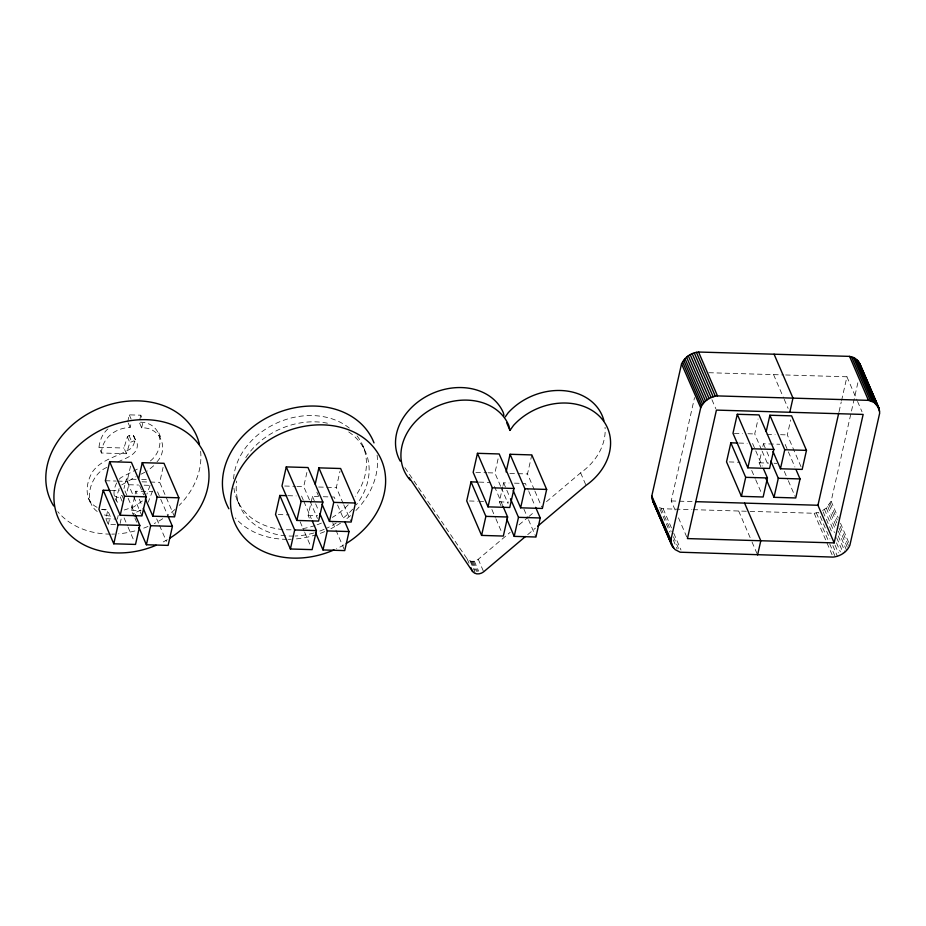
<?xml version="1.0" encoding="UTF-8"?>
<svg xmlns="http://www.w3.org/2000/svg" width="926" height="926" viewBox="0 0 926 926"><rect width="100%" height="100%" fill="white"/><g stroke="black" fill="none" stroke-linecap="round" stroke-linejoin="round"><path stroke-width="0.69" stroke-dasharray="4.63 3.47" d="M117.857 461.935C126.005 457.976 139.594 454.377 137.036 442.501L133.957 440.857L129.837 442.535L126.445 453.728L101.432 452.999L98.978 447.304C99.765 439.989 102.89 432.697 108.851 428.148M101.432 452.999C101.987 438.056 115.866 427.569 130.172 427.546L131.434 421.955M115.507 524.66L108.307 524.452L105.853 518.757L107.717 510.515L101.929 509.242M127.719 421.851L129.293 414.86L140.81 415.195L142.766 419.756M126.445 453.728L123.991 448.034L127.383 436.84L129.05 435.544L133.425 435.614L137.036 442.501M108.307 524.452L110.171 516.21L107.717 510.515M117.371 519.092L118.192 515.446M136.122 479.332L126.399 479.043L123.98 488.511M157.003 461.831C169.458 448.531 160.163 426.874 141.678 427.881L139.224 422.187L140.81 415.195M141.956 515.886L127.105 481.381L130.786 465.06M120.091 523.572L121.468 517.495M126.399 479.043L128.853 484.738L126.422 494.206M141.678 427.881L143.252 420.89M134.386 516.882L131.527 510.249L134.907 495.294M135.208 493.928L135.821 491.208L152.13 491.694M174.563 516.847L159.712 482.33L163.08 467.375M309.434 499.855L303.716 486.578L307.085 471.623M309.284 518.109L308.138 515.446L312.432 496.417L317.873 496.579M343.176 503.466L336.323 487.539L340.004 471.218M500.619 486.266L494.901 472.989L498.582 456.68M501.047 505.839L499.334 501.857L502.702 486.902M503.015 485.548L503.628 482.828L509.057 482.99M534.371 489.877L527.507 473.95L531.802 454.921M675.135 510.029L671.223 500.943L694.535 397.601M761.577 449.874L754.725 433.947L758.093 418.992M760.859 466.797L759.146 462.815L761.6 451.934M762.827 446.506L763.441 443.785L779.738 444.26M801.036 466.75L787.32 434.907L790.7 419.953M839.06 411.7L841.259 401.919M841.584 400.53L846.931 376.789L785.074 374.961M822.566 510.527L826.27 508.038L831.12 501.267L858.078 381.813M150.047 485.409L146.84 494.195M152.501 491.104L148.218 502.147M116.676 482.932C113.412 489.136 112.335 497.459 118.042 502.644L120.172 503.084M119.118 488.615L116.491 497.03L116.734 501.487M150.359 460.998C166.344 448.115 162.247 421.793 139.224 422.187M153.681 465.755L147.292 471.068M119.257 479.217L120.936 477.596L138.541 468.51M121.711 484.9L135.948 476.716M114.28 495.792L117.718 497.389L120.253 496.926L121.943 495.364L123.91 499.913M404.894 467.676L467.167 558.945C470.061 562.464 474.992 561.827 478.267 559.269L510.18 532.323M518.988 524.892L527.797 517.46M528.896 516.523L534.395 511.881M546.502 501.66L580.625 472.85A57.018 45.652 -23.3 0 0 605.048 427.303M527.693 534.649L535.402 528.144M142.384 500.966L133.83 506.869L124.316 509.983M140.775 510.052L132.777 513.965M106.803 467.445C90.69 474.043 81.627 502.054 98.573 512.414M140.995 474.205L144.78 472.318M750.072 511.349L814.185 513.27L818.538 512.391L829.974 538.955M708.841 372.715L783.639 374.926M734.341 433.345L742.49 433.588M747.93 433.75L754.725 433.947M766.948 434.306L775.097 434.549M780.537 434.699L787.32 434.907M738.983 443.056L747.143 443.299M729.26 461.935L740.129 462.259M759.146 462.815L768.661 463.093M774.09 463.255L776.81 463.336M98.978 447.304L123.991 448.034M475.883 472.434L486.752 472.746M488.106 472.792L494.901 472.989M509.844 473.429L516.639 473.626M518.004 473.672L527.507 473.95M479.17 482.11L490.039 482.423M514.497 483.152L525.366 483.465L528.225 490.109M141.69 479.494L148.635 479.703M105.367 480.733L116.236 481.057M117.59 481.092L127.105 481.381M142.048 481.821L148.843 482.018M150.197 482.052L159.712 482.33M284.699 486.023L295.568 486.335M296.922 486.381L303.716 486.578M318.66 487.018L325.454 487.215M326.809 487.261L336.323 487.539M128.853 484.738L138.576 485.027M144.132 485.189L151.077 485.398M671.223 500.943L692.81 501.579M111.363 490.491L119.523 490.734M287.986 495.699L296.135 495.931M323.301 496.73L334.17 497.054L335.316 499.704M469.447 500.978L477.596 501.221M478.95 501.255L484.391 501.417M499.334 501.857L508.837 502.147M659.358 507.622L663.201 508.768L691.676 509.613M693.099 509.659L748.648 511.314M101.64 509.369L108.435 509.566M131.527 510.249L141.041 510.527M278.251 514.567L289.12 514.891M308.138 515.446L317.653 515.724M105.853 518.757L115.924 519.058M104.383 514.925L110.171 516.21M97.091 507.344C83.143 500.711 85.829 481.67 93.109 470.998C102.149 458.937 118.528 456.449 130.716 448.624C134.05 445.684 135.219 441.112 134.594 436.806M661.141 508.397L671.2 531.593M673.433 536.744L679.024 549.627M830.055 503.084L837.312 519.891M840.102 526.362L849.038 547.046M824.406 509.288L834.442 532.577M836.664 537.751L843.366 553.285M816.35 512.9L829.14 542.578M829.696 543.875L835.264 556.781M814.185 513.27L832.52 555.774M663.201 508.768L671.547 528.133M673.781 533.295L681.015 550.067M846.931 376.789L856.99 400.148M857.557 401.444L862.025 411.827M773.569 374.625L783.627 397.983M784.195 399.291L788.107 408.378M829.013 504.844L836.803 522.935M839.037 528.098L847.938 548.782M827.694 506.476L836.039 525.864M838.262 531.026L846.619 550.414M823.121 511.812L832.578 533.781M836.479 542.833L840.38 551.873M835.044 545.113L838.377 552.868M832.833 545.599L837.405 556.225M785.179 444.422L794.89 466.982M784.31 471.415L787.748 479.379M788.315 480.71L795.168 496.637M763.441 443.785L766.3 450.418M766.867 451.749L769.726 458.382M762.144 451.194L768.441 465.801M752.572 443.461L762.283 466.021M751.704 470.454L755.141 478.418M755.709 479.749L761.427 493.014M711.944 399.719L715.856 408.806M738.67 511.013L751.472 540.726M752.028 542.023L757.04 553.644M678.492 517.819L687.439 538.585M659.914 508.918L669.926 532.161M673.26 539.916L677.161 548.956M580.625 472.85L586.031 485.398M534.939 491.208L541.803 507.124M528.792 491.428L535.078 506.024M523.931 509.138L527.924 518.421M528.503 519.752L535.934 537.011M503.628 482.828L509.913 497.424M501.186 487.585L508.05 503.512M494.472 486.486L503.05 506.395M491.891 509.508L495.317 517.472M495.896 518.791L502.181 533.388M478.267 559.269L483.673 571.817M474.344 561.214L478.661 571.249M473.267 561.387L477.584 571.423M472.191 561.422L476.52 571.458M471.149 561.318L474.934 570.103M470.165 561.087L475.026 572.384M467.167 558.945L469.332 563.957M362.888 445.788L365.585 452.062M343.754 504.786L350.607 520.713M337.596 505.017L343.893 519.613M332.735 522.727L344.738 550.6M316.866 492.204L319.725 498.848M312.432 496.417L318.718 511.013M310.002 501.174L317.433 518.433M301.563 496.093L303.277 500.075M303.855 501.406L311.286 518.653M300.128 521.766L304.133 531.049M304.7 532.381L310.986 546.977M237.056 499.565L239.753 505.839M158.797 432.766L161.251 438.461M129.293 414.86L131.249 419.409M128.205 422.985L130.172 427.546M133.425 435.614L135.867 441.308M157.559 491.856L167.849 515.736M129.05 435.544L131.504 441.239M127.383 436.84L129.837 442.535M156.691 518.849L158.983 524.162M159.55 525.482L166.414 541.409M139.687 485.675L143.68 494.97M135.821 491.208L136.967 493.871M139.247 499.172L142.106 505.816M124.952 490.896L134.675 513.455M134.953 518.213L136.678 522.195M120.253 496.926L122.707 502.621M124.084 517.889L127.522 525.852M128.089 527.183L134.374 541.779M88.271 497.98L90.725 503.675M826.27 508.038L835.391 529.313M838.238 535.969L845.079 551.919M831.12 501.267L838.296 518.074M840.495 523.248L849.327 543.944M343.905 544.893A79.821 63.917 -23.3 0 1 336.555 548.759M357.042 435.88A68.42 54.784 -23.3 0 1 355.283 496.301M348.211 504.809A68.42 54.784 -23.3 0 1 332.422 517.403M321.415 523.086A68.42 54.784 -23.3 0 1 316.298 525.077M315.002 525.528A68.42 54.784 -23.3 0 1 300.406 529.001M291.03 529.788A68.42 54.784 -23.3 0 1 284.27 529.637M282.87 529.533A68.42 54.784 -23.3 0 1 233.641 485.594M233.584 478.904A68.42 54.784 -23.3 0 1 277.765 422.592A68.42 54.784 -23.3 0 1 349.357 428.113M377.09 455.094A79.821 63.917 -23.3 0 1 355.781 510.643M350.503 515.608A79.821 63.917 -23.3 0 1 345.062 519.972M340.525 523.144A79.821 63.917 -23.3 0 1 330.929 528.711M324.632 531.64A79.821 63.917 -23.3 0 1 318.104 534.14M316.773 534.58A79.821 63.917 -23.3 0 1 295.255 538.99M291.239 539.256A79.821 63.917 -23.3 0 1 288.38 539.326M286.944 539.326A79.821 63.917 -23.3 0 1 235.331 517.958M348.743 431.944A68.42 54.784 -23.3 0 1 356.325 504.832M352.702 509.161A68.42 54.784 -23.3 0 1 340.768 519.891M336.288 522.958A68.42 54.784 -23.3 0 1 326.623 528.248M324.123 529.359A68.42 54.784 -23.3 0 1 315.06 532.635M313.74 533.029A68.42 54.784 -23.3 0 1 295.058 536.015M293.727 536.061A68.42 54.784 -23.3 0 1 286.979 535.911M285.567 535.807A68.42 54.784 -23.3 0 1 236.709 481.092M245.795 457.629A68.42 54.784 -23.3 0 1 329.378 423.622M167.293 539.696A79.821 63.917 -23.3 0 1 162.42 542.335M200.629 451.298A79.821 63.917 -23.3 0 1 179.169 505.434M174.979 509.439A79.821 63.917 -23.3 0 1 168.439 514.775M162.756 518.699A79.821 63.917 -23.3 0 1 154.318 523.514M148.021 526.443A79.821 63.917 -23.3 0 1 141.481 528.931M134.86 530.945A79.821 63.917 -23.3 0 1 118.644 533.793M114.616 534.047A79.821 63.917 -23.3 0 1 111.768 534.128M110.333 534.128A79.821 63.917 -23.3 0 1 57.794 511.673"/><path stroke-width="1.39" d="M110.009 490.456L103.214 490.248L98.92 509.288L113.782 543.793L135.52 544.43L139.814 525.401L135.242 514.775M109.662 461.704L105.367 480.733L120.23 515.238L141.956 515.886L146.25 496.845L131.399 462.34L109.662 461.704L124.512 496.209L120.23 515.238M113.782 543.793L118.077 524.753L103.214 490.248M138.587 478.974L142.268 462.664L163.995 463.301L178.857 497.806L174.563 516.847L152.825 516.199L145.394 498.952M167.849 515.736L172.421 526.362L168.127 545.391L146.389 544.754L150.683 525.713L143.252 508.467M152.825 516.199L157.119 497.169L142.268 462.664M286.62 495.653L279.826 495.456L275.531 514.486L290.394 548.991L312.131 549.639L316.426 530.598L312.421 521.315M286.273 466.901L281.979 485.942L296.841 520.447L318.579 521.083L322.873 502.054L308.011 467.549L286.273 466.901L301.135 501.406L296.841 520.447M290.394 548.991L294.688 529.961L279.826 495.456M315.199 484.182L318.88 467.861L340.618 468.51L355.468 503.015L351.174 522.044L329.448 521.407L322.017 504.149M345.028 522.276L349.033 531.559L344.738 550.6L323 549.951L327.295 530.922L319.864 513.664M329.448 521.407L333.73 502.367L318.88 467.861M477.816 482.064L471.021 481.867L466.727 500.897L481.589 535.402L503.327 536.05L507.622 517.009L503.05 506.395M477.457 453.312L473.163 472.353L488.025 506.858L509.763 507.494L514.057 488.465L499.195 453.96L477.457 453.312L492.319 487.817L488.025 506.858M481.589 535.402L485.884 516.372L471.021 481.867M506.082 471.947L510.064 454.272L531.802 454.921L546.664 489.426L542.37 508.455L520.632 507.818L513.201 490.56M535.656 507.355L540.228 517.97L535.934 537.011L514.196 536.362L518.491 517.333L510.481 498.755M520.632 507.818L524.926 488.778L510.064 454.272M651.788 496.012L681.548 363.849C684.673 357.228 691.236 352.644 698.563 352.03L849.57 356.383C853.969 357.031 857.985 359.739 859.884 363.825L878.797 407.741L879.7 413.042L849.883 545.24C847.14 551.977 840.206 556.399 833.099 557.093L680.135 552.209L675.031 549.558L671.79 545.264L652.876 501.348L651.788 496.012L670.887 539.962L671.79 545.264M670.887 539.962L700.704 407.776C703.447 401.039 710.381 396.617 717.488 395.911L868.449 400.356L874.028 402.359L878.797 407.741M737.628 443.022L730.834 442.825L726.54 461.854L741.402 496.359L763.14 496.996L767.434 477.966L763.429 468.672M737.281 414.269L732.987 433.299L747.838 467.815L769.575 468.452L773.87 449.411L759.007 414.906L737.281 414.269L752.132 448.774L747.838 467.815M741.402 496.359L745.696 477.33L730.834 442.825M766.196 431.551L769.876 415.23L791.614 415.867L806.477 450.372L802.182 469.413L780.444 468.764L773.013 451.518M757.595 554.94L760.802 540.749L744.585 503.107M789.785 412.267L792.98 398.064L774.067 354.183M796.036 469.632L800.041 478.927L795.747 497.956L774.009 497.32L778.303 478.291L770.872 461.032M780.444 468.764L784.739 449.735L769.876 415.23M834.164 542.902L863.148 414.431L716.423 410.102L687.439 538.585L834.164 542.902L817.947 505.26L838.748 413.089M505.283 416.862L508.085 412.892A57.018 45.652 -23.3 0 1 563.656 390.668A57.018 45.652 -23.3 0 1 603.937 420.693M506.742 422.869L509.983 430.405L513.49 425.439A57.018 45.652 -23.3 0 1 596.784 413.841A57.018 45.652 -23.3 0 1 586.031 485.398L537.601 526.281M525.493 536.501L483.673 571.817C480.397 574.375 475.466 575.011 472.573 571.492L409.211 477.712M752.132 448.774L773.87 449.411M784.739 449.735L806.477 450.372M745.696 477.33L767.434 477.966M778.303 478.291L800.041 478.927M492.319 487.817L514.057 488.465M524.926 488.778L546.664 489.426M695.681 501.66L817.947 505.26M124.512 496.209L146.25 496.845M157.119 497.169L178.857 497.806M301.135 501.406L322.873 502.054M333.73 502.367L355.468 503.015M485.884 516.372L507.622 517.009M518.491 517.333L540.228 517.97M118.077 524.753L139.814 525.401M150.683 525.713L172.421 526.362M294.688 529.961L316.426 530.598M327.295 530.922L349.033 531.559M681.548 363.849L700.704 407.776M858.923 362.321L877.964 406.167M672.623 546.849L652.876 501.348M879.376 409.431L859.884 363.825M875.209 400.889L860.694 367.321L860.856 368.467M876.32 403.47L879.677 411.213M698.563 352.03L717.488 395.911M686.548 357.135L705.508 401.085M684.962 358.605L703.968 402.59M857.962 360.816L876.876 404.731M856.643 359.531L875.556 403.458M855.115 358.443L874.028 402.359M851.526 356.892L870.44 400.808M849.57 356.383L868.449 400.356M766.01 478.742L774.009 497.32M696.41 352.32L715.323 396.235M694.303 352.98L713.182 396.791M692.173 353.651L711.087 397.567M690.183 354.635L709.096 398.55M688.25 355.711L707.221 399.731M683.793 360.341L702.637 404.234M682.636 362.054L701.549 405.97M652.043 497.864L670.91 541.791M654.798 504.369L673.711 548.285M652.298 499.658L671.211 543.574M506.765 519.116L514.196 536.362M470.952 567.731L472.573 571.492M315.569 532.705L323 549.951M138.958 527.496L146.389 544.754M853.494 357.459L872.315 401.479M509.983 430.405L508.733 425.3A57.018 45.652 -23.3 0 0 431.748 408.979A57.018 45.652 -23.3 0 0 410.287 480.224M503.952 415.299L503.339 412.753A57.018 45.652 -23.3 0 0 430.764 394.163A57.018 45.652 -23.3 0 0 400.229 461.136M334.02 549.905A79.821 63.917 -23.3 0 1 231.13 493.963A79.821 63.917 -23.3 0 1 351.22 430.868A79.821 63.917 -23.3 0 1 346.289 543.469M228.872 508.768A79.821 63.917 -23.3 0 1 272.927 414.755A79.821 63.917 -23.3 0 1 374.011 442.894M156.124 545.264A79.821 63.917 -23.3 0 1 54.634 487.979A79.821 63.917 -23.3 0 1 174.979 425.833A79.821 63.917 -23.3 0 1 169.678 538.261M53.662 505.955A79.821 63.917 -23.3 0 1 98.723 408.493A79.821 63.917 -23.3 0 1 199.472 444.387"/></g></svg>
